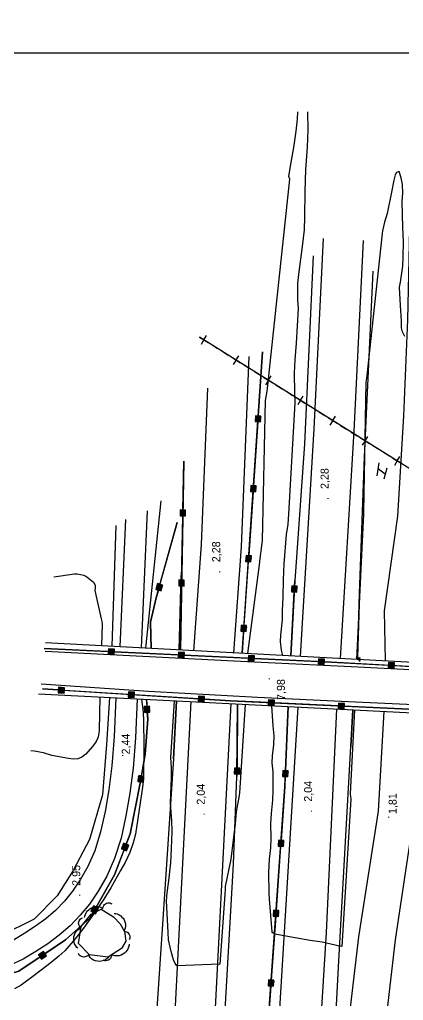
# Model space of a CAD drawing. Extents: x 731854 to 732444, y 4380981 to 4382008.
# Drawn here: x 732249.4 to 732321.2, y 4381633.5 to 4381817.3 of the extents above; entities that cross this region are included whole.
import ezdxf

# ---------------------------------------------------------------- set-up
doc = ezdxf.new("R2010")
doc.units = 0
doc.linetypes.add('DASHED', pattern=[0])
doc.linetypes.add('HIDDEN', pattern=[0])
doc.layers.get('0').update_dxf_attribs({"linetype": 'CONTINUOUS'})
for name, color, linetype in [('10', 7, 'CONTINUOUS'), ('11', 7, 'CONTINUOUS'), ('14', 7, 'CONTINUOUS'), ('2', 7, 'CONTINUOUS'), ('25', 7, 'CONTINUOUS'), ('44', 7, 'CONTINUOUS'), ('48', 7, 'CONTINUOUS'), ('53', 7, 'CONTINUOUS'), ('56', 7, 'CONTINUOUS'), ('8', 7, 'CONTINUOUS'), ('9', 7, 'CONTINUOUS'), ('PATTERN_CLASS', 7, 'CONTINUOUS')]:
    doc.layers.add(name, color=color, linetype=linetype)

msp = doc.modelspace()

# ---------------------------------------------------------------- linework, layer by layer
at = {"layer": '10', "color": 0, "linetype": 'CONTINUOUS'}
for p, q in [((732294.85, 4381754.99), (732294.03, 4381743.02)), ((732293.48, 4381742.15), (732293.68, 4381741.92)), ((732293.49, 4381742.29), (732293.82, 4381741.91)), ((732293.5, 4381742.43), (732293.96, 4381741.9)), ((732293.51, 4381742.58), (732294.1, 4381741.89)), ((732293.52, 4381742.72), (732294.25, 4381741.88)), ((732293.53, 4381742.86), (732294.39, 4381741.87)), ((732293.54, 4381743), (732294.47, 4381741.93)), ((732293.63, 4381743.05), (732294.48, 4381742.07)), ((732293.77, 4381743.04), (732294.49, 4381742.21)), ((732293.91, 4381743.03), (732294.5, 4381742.35)), ((732294.05, 4381743.02), (732294.51, 4381742.49)), ((732294.19, 4381743.01), (732294.52, 4381742.63)), ((732294.33, 4381743), (732294.53, 4381742.77)), ((732294.48, 4381742.99), (732294.54, 4381742.92)), ((732293.96, 4381741.9), (732293.14, 4381729.93)), ((732293.47, 4381742.01), (732293.54, 4381741.93)), ((732279.93, 4381725.38), (732280.09, 4381734.56)), ((732292.6, 4381729.21), (732292.93, 4381728.82)), ((732292.61, 4381729.35), (732293.07, 4381728.81)), ((732292.62, 4381729.63), (732293.35, 4381728.79)), ((732292.62, 4381729.49), (732293.21, 4381728.8)), ((732292.63, 4381729.77), (732293.49, 4381728.78)), ((732292.64, 4381729.91), (732293.58, 4381728.84)), ((732292.74, 4381729.96), (732293.59, 4381728.98)), ((732292.88, 4381729.95), (732293.6, 4381729.12)), ((732293.02, 4381729.94), (732293.61, 4381729.26)), ((732293.16, 4381729.93), (732293.62, 4381729.4)), ((732293.3, 4381729.92), (732293.63, 4381729.55)), ((732293.44, 4381729.91), (732293.64, 4381729.69)), ((732293.58, 4381729.9), (732293.65, 4381729.83)), ((732293.07, 4381728.81), (732292.25, 4381716.84)), ((732292.58, 4381728.92), (732292.65, 4381728.84)), ((732292.59, 4381729.06), (732292.79, 4381728.83)), ((732279.89, 4381724.27), (732279.4, 4381724.77)), ((732279.75, 4381724.27), (732279.4, 4381724.62)), ((732279.61, 4381724.27), (732279.4, 4381724.48)), ((732279.46, 4381724.27), (732279.4, 4381724.34)), ((732280.31, 4381724.26), (732279.41, 4381725.19)), ((732280.17, 4381724.26), (732279.41, 4381725.05)), ((732280.03, 4381724.26), (732279.41, 4381724.91)), ((732280.4, 4381724.31), (732279.42, 4381725.33)), ((732280.4, 4381724.45), (732279.5, 4381725.39)), ((732280.41, 4381724.59), (732279.64, 4381725.39)), ((732279.69, 4381712.27), (732279.91, 4381724.26)), ((732280.41, 4381724.73), (732279.78, 4381725.39)), ((732280.41, 4381724.87), (732279.92, 4381725.38)), ((732280.41, 4381725.02), (732280.06, 4381725.38)), ((732280.42, 4381725.16), (732280.2, 4381725.38)), ((732280.42, 4381725.3), (732280.34, 4381725.38)), ((732278.85, 4381723.02), (732275.64, 4381711.46)), ((732291.72, 4381716.4), (732292.32, 4381715.72)), ((732291.73, 4381716.54), (732292.46, 4381715.71)), ((732291.74, 4381716.68), (732292.6, 4381715.7)), ((732291.75, 4381716.82), (732292.69, 4381715.75)), ((732291.84, 4381716.87), (732292.7, 4381715.89)), ((732291.99, 4381716.86), (732292.71, 4381716.03)), ((732292.13, 4381716.85), (732292.72, 4381716.17)), ((732292.27, 4381716.84), (732292.72, 4381716.32)), ((732292.41, 4381716.83), (732292.73, 4381716.46)), ((732292.55, 4381716.82), (732292.74, 4381716.6)), ((732292.69, 4381716.81), (732292.75, 4381716.74)), ((732292.17, 4381715.73), (732291.36, 4381703.75)), ((732291.68, 4381715.84), (732291.76, 4381715.75)), ((732291.69, 4381715.98), (732291.9, 4381715.74)), ((732291.7, 4381716.12), (732292.04, 4381715.73)), ((732291.71, 4381716.26), (732292.18, 4381715.72)), ((732274.96, 4381710.86), (732275.21, 4381710.41)), ((732275, 4381710.99), (732275.35, 4381710.38)), ((732275.04, 4381711.13), (732275.49, 4381710.34)), ((732275.08, 4381711.27), (732275.62, 4381710.3)), ((732275.12, 4381711.4), (732275.76, 4381710.26)), ((732275.15, 4381711.54), (732275.85, 4381710.3)), ((732275.25, 4381711.56), (732275.89, 4381710.44)), ((732275.39, 4381711.53), (732275.93, 4381710.57)), ((732275.53, 4381711.49), (732275.97, 4381710.71)), ((732275.66, 4381711.45), (732276, 4381710.85)), ((732275.8, 4381711.41), (732276.04, 4381710.98)), ((732275.93, 4381711.38), (732276.08, 4381711.12)), ((732276.07, 4381711.34), (732276.12, 4381711.25)), ((732279.23, 4381711.16), (732279.16, 4381711.22)), ((732279.8, 4381711.15), (732279.17, 4381711.79)), ((732279.65, 4381711.15), (732279.17, 4381711.65)), ((732279.51, 4381711.15), (732279.17, 4381711.51)), ((732279.37, 4381711.15), (732279.17, 4381711.37)), ((732280.17, 4381711.19), (732279.18, 4381712.21)), ((732280.08, 4381711.14), (732279.18, 4381712.07)), ((732279.94, 4381711.14), (732279.18, 4381711.93)), ((732280.17, 4381711.33), (732279.26, 4381712.27)), ((732280.17, 4381711.47), (732279.4, 4381712.27)), ((732279.46, 4381699.15), (732279.67, 4381711.15)), ((732280.18, 4381711.62), (732279.55, 4381712.27)), ((732280.18, 4381711.76), (732279.69, 4381712.27)), ((732280.18, 4381711.9), (732279.83, 4381712.26)), ((732280.18, 4381712.04), (732279.97, 4381712.26)), ((732280.19, 4381712.18), (732280.11, 4381712.26)), ((732301.02, 4381710.01), (732300.28, 4381710.82)), ((732301.16, 4381710), (732300.29, 4381710.97)), ((732301.25, 4381710.05), (732300.3, 4381711.11)), ((732301.26, 4381710.19), (732300.38, 4381711.16)), ((732301.27, 4381710.33), (732300.52, 4381711.16)), ((732301.27, 4381710.48), (732300.66, 4381711.15)), ((732301.28, 4381710.62), (732300.8, 4381711.14)), ((732300.81, 4381711.14), (732300.86, 4381712.12)), ((732301.29, 4381710.76), (732300.95, 4381711.14)), ((732301.29, 4381710.9), (732301.09, 4381711.13)), ((732301.3, 4381711.04), (732301.23, 4381711.12)), ((732274.89, 4381710.58), (732274.94, 4381710.49)), ((732274.93, 4381710.72), (732275.08, 4381710.45)), ((732300.15, 4381698.04), (732300.75, 4381710.02)), ((732300.45, 4381710.04), (732300.25, 4381710.26)), ((732300.31, 4381710.05), (732300.25, 4381710.12)), ((732300.59, 4381710.03), (732300.26, 4381710.4)), ((732300.74, 4381710.03), (732300.27, 4381710.54)), ((732300.88, 4381710.02), (732300.28, 4381710.68)), ((732312.97, 4381709.76), (732312.61, 4381697.77)), ((732290.85, 4381703.59), (732291.71, 4381702.61)), ((732290.86, 4381703.73), (732291.79, 4381702.66)), ((732290.95, 4381703.78), (732291.8, 4381702.8)), ((732291.09, 4381703.77), (732291.81, 4381702.95)), ((732291.23, 4381703.76), (732291.82, 4381703.09)), ((732291.38, 4381703.75), (732291.83, 4381703.23)), ((732291.52, 4381703.74), (732291.84, 4381703.37)), ((732291.66, 4381703.73), (732291.85, 4381703.51)), ((732291.8, 4381703.72), (732291.86, 4381703.65)), ((732290.79, 4381702.75), (732290.86, 4381702.67)), ((732290.8, 4381702.89), (732291, 4381702.66)), ((732290.81, 4381703.03), (732291.15, 4381702.65)), ((732290.82, 4381703.17), (732291.29, 4381702.64)), ((732290.83, 4381703.31), (732291.43, 4381702.63)), ((732290.84, 4381703.45), (732291.57, 4381702.62)), ((732291.28, 4381702.64), (732291, 4381698.53)), ((732253.98, 4381699.42), (732265.97, 4381698.85)), ((732265.95, 4381698.59), (732266.76, 4381699.33)), ((732265.95, 4381698.45), (732266.91, 4381699.32)), ((732265.96, 4381698.73), (732266.62, 4381699.33)), ((732265.97, 4381699.01), (732266.34, 4381699.35)), ((732265.97, 4381698.87), (732266.48, 4381699.34)), ((732265.98, 4381699.15), (732266.2, 4381699.35)), ((732265.99, 4381699.3), (732266.06, 4381699.36)), ((732266, 4381698.36), (732267.05, 4381699.31)), ((732266.14, 4381698.35), (732267.1, 4381699.23)), ((732266.28, 4381698.34), (732267.1, 4381699.09)), ((732266.42, 4381698.34), (732267.09, 4381698.95)), ((732266.56, 4381698.33), (732267.08, 4381698.81)), ((732266.7, 4381698.32), (732267.08, 4381698.67)), ((732266.84, 4381698.32), (732267.07, 4381698.52)), ((732266.98, 4381698.31), (732267.06, 4381698.38)), ((732267.08, 4381698.8), (732279.07, 4381698.23)), ((732279.05, 4381697.83), (732280.01, 4381698.7)), ((732279.06, 4381697.97), (732279.87, 4381698.71)), ((732279.06, 4381698.11), (732279.73, 4381698.71)), ((732279.07, 4381698.25), (732279.59, 4381698.72)), ((732279.08, 4381698.39), (732279.44, 4381698.73)), ((732279.08, 4381698.54), (732279.3, 4381698.73)), ((732279.09, 4381698.68), (732279.16, 4381698.74)), ((732279.1, 4381697.74), (732280.15, 4381698.69)), ((732279.24, 4381697.73), (732280.21, 4381698.61)), ((732279.38, 4381697.72), (732280.2, 4381698.47)), ((732279.52, 4381697.72), (732280.2, 4381698.33)), ((732279.66, 4381697.71), (732280.19, 4381698.19)), ((732279.81, 4381697.7), (732280.18, 4381698.05)), ((732280.19, 4381698.18), (732292.17, 4381697.61)), ((732292.16, 4381697.35), (732292.97, 4381698.09)), ((732292.16, 4381697.21), (732293.11, 4381698.08)), ((732292.17, 4381697.49), (732292.83, 4381698.09)), ((732292.18, 4381697.77), (732292.55, 4381698.11)), ((732292.18, 4381697.63), (732292.69, 4381698.1)), ((732292.19, 4381697.92), (732292.41, 4381698.11)), ((732292.2, 4381698.06), (732292.27, 4381698.12)), ((732292.2, 4381697.12), (732293.26, 4381698.07)), ((732292.34, 4381697.11), (732293.31, 4381697.99)), ((732279.95, 4381697.7), (732280.18, 4381697.9)), ((732280.09, 4381697.69), (732280.17, 4381697.76)), ((732292.49, 4381697.1), (732293.31, 4381697.85)), ((732292.63, 4381697.1), (732293.3, 4381697.71)), ((732292.77, 4381697.09), (732293.29, 4381697.57)), ((732292.91, 4381697.08), (732293.29, 4381697.43)), ((732293.05, 4381697.08), (732293.28, 4381697.29)), ((732293.19, 4381697.07), (732293.27, 4381697.14)), ((732293.29, 4381697.56), (732305.28, 4381696.99)), ((732305.26, 4381696.59), (732306.22, 4381697.46)), ((732305.27, 4381696.87), (732305.94, 4381697.48)), ((732305.27, 4381696.73), (732306.08, 4381697.47)), ((732305.28, 4381697.01), (732305.79, 4381697.48)), ((732305.29, 4381697.3), (732305.51, 4381697.5)), ((732305.29, 4381697.16), (732305.65, 4381697.49)), ((732305.3, 4381697.44), (732305.37, 4381697.5)), ((732305.31, 4381696.5), (732306.36, 4381697.46)), ((732305.45, 4381696.49), (732306.42, 4381697.37)), ((732305.59, 4381696.49), (732306.41, 4381697.23)), ((732305.73, 4381696.48), (732306.4, 4381697.09)), ((732305.87, 4381696.47), (732306.4, 4381696.95)), ((732306.01, 4381696.47), (732306.39, 4381696.81)), ((732306.16, 4381696.46), (732306.38, 4381696.67)), ((732306.3, 4381696.45), (732306.38, 4381696.52)), ((732312.35, 4381697.77), (732313.1, 4381696.98)), ((732312.49, 4381697.77), (732313.1, 4381697.12)), ((732312.63, 4381697.76), (732313.11, 4381697.26)), ((732312.77, 4381697.76), (732313.11, 4381697.4)), ((732312.91, 4381697.76), (732313.12, 4381697.54)), ((732313.05, 4381697.75), (732313.12, 4381697.68)), ((732318.36, 4381696.02), (732319.18, 4381696.75)), ((732318.36, 4381695.88), (732319.32, 4381696.74)), ((732318.37, 4381696.16), (732319.04, 4381696.76)), ((732318.38, 4381696.3), (732318.9, 4381696.77)), ((732318.39, 4381696.59), (732318.62, 4381696.78)), ((732318.39, 4381696.44), (732318.76, 4381696.77)), ((732318.4, 4381696.73), (732318.47, 4381696.79)), ((732318.4, 4381695.79), (732319.46, 4381696.73)), ((732318.54, 4381695.78), (732319.52, 4381696.65)), ((732318.69, 4381695.77), (732319.51, 4381696.51)), ((732318.83, 4381695.76), (732319.5, 4381696.37)), ((732318.97, 4381695.76), (732319.5, 4381696.23)), ((732319.11, 4381695.75), (732319.49, 4381696.09)), ((732319.25, 4381695.74), (732319.48, 4381695.95)), ((732319.39, 4381695.73), (732319.47, 4381695.8)), ((732256.64, 4381691.66), (732253.66, 4381691.85)), ((732257.6, 4381692.1), (732256.62, 4381691.23)), ((732257.32, 4381692.12), (732256.63, 4381691.52)), ((732257.46, 4381692.11), (732256.63, 4381691.37)), ((732257.17, 4381692.12), (732256.64, 4381691.66)), ((732257.03, 4381692.13), (732256.65, 4381691.8)), ((732256.89, 4381692.14), (732256.66, 4381691.94)), ((732256.75, 4381692.15), (732256.67, 4381692.08)), ((732257.74, 4381692.09), (732256.67, 4381691.15)), ((732257.79, 4381692), (732256.81, 4381691.14)), ((732257.78, 4381691.86), (732256.95, 4381691.13)), ((732257.77, 4381691.71), (732257.1, 4381691.12)), ((732257.76, 4381691.57), (732257.24, 4381691.11)), ((732257.75, 4381691.43), (732257.38, 4381691.1)), ((732257.74, 4381691.29), (732257.52, 4381691.1)), ((732257.73, 4381691.15), (732257.66, 4381691.09)), ((732269.74, 4381690.84), (732257.76, 4381691.59)), ((732270.69, 4381691.28), (732269.71, 4381690.41)), ((732270.55, 4381691.28), (732269.72, 4381690.55)), ((732270.41, 4381691.29), (732269.73, 4381690.69)), ((732270.13, 4381691.31), (732269.74, 4381690.97)), ((732270.27, 4381691.3), (732269.74, 4381690.83)), ((732269.98, 4381691.32), (732269.75, 4381691.12)), ((732269.84, 4381691.33), (732269.76, 4381691.26)), ((732270.83, 4381691.27), (732269.77, 4381690.33)), ((732270.88, 4381691.17), (732269.91, 4381690.32)), ((732270.87, 4381691.03), (732270.05, 4381690.31)), ((732270.86, 4381690.89), (732270.19, 4381690.3)), ((732270.85, 4381690.75), (732270.33, 4381690.29)), ((732270.84, 4381690.61), (732270.47, 4381690.28)), ((732282.83, 4381690.02), (732270.85, 4381690.77)), ((732270.83, 4381690.47), (732270.61, 4381690.27)), ((732270.82, 4381690.33), (732270.75, 4381690.26)), ((732273.22, 4381688.58), (732273.15, 4381689.91)), ((732278.15, 4381678.73), (732278.75, 4381689.62)), ((732283.78, 4381690.45), (732282.8, 4381689.59)), ((732283.64, 4381690.46), (732282.81, 4381689.73)), ((732283.5, 4381690.47), (732282.82, 4381689.87)), ((732283.36, 4381690.48), (732282.83, 4381690.01)), ((732283.22, 4381690.49), (732282.84, 4381690.15)), ((732283.08, 4381690.5), (732282.85, 4381690.29)), ((732282.94, 4381690.51), (732282.86, 4381690.43)), ((732283.92, 4381690.44), (732282.86, 4381689.5)), ((732283.97, 4381690.35), (732283, 4381689.49)), ((732283.96, 4381690.21), (732283.14, 4381689.49)), ((732283.95, 4381690.07), (732283.28, 4381689.48)), ((732283.94, 4381689.93), (732283.42, 4381689.47)), ((732283.94, 4381689.79), (732283.56, 4381689.46)), ((732283.93, 4381689.65), (732283.71, 4381689.45)), ((732283.92, 4381689.5), (732283.85, 4381689.44)), ((732290.18, 4381689.03), (732290.07, 4381677.03)), ((732296.73, 4381689.76), (732295.91, 4381689.01)), ((732296.88, 4381689.75), (732295.91, 4381688.87)), ((732296.59, 4381689.77), (732295.92, 4381689.16)), ((732296.31, 4381689.78), (732295.93, 4381689.44)), ((732296.45, 4381689.77), (732295.93, 4381689.3)), ((732296.17, 4381689.79), (732295.94, 4381689.58)), ((732296.03, 4381689.79), (732295.95, 4381689.72)), ((732297.02, 4381689.75), (732295.96, 4381688.79)), ((732297.06, 4381689.66), (732296.11, 4381688.78)), ((732297.06, 4381689.51), (732296.25, 4381688.78)), ((732297.05, 4381689.37), (732296.39, 4381688.77)), ((732297.04, 4381689.23), (732296.53, 4381688.76)), ((732297.04, 4381689.09), (732296.67, 4381688.76)), ((732297.03, 4381688.95), (732296.81, 4381688.75)), ((732297.02, 4381688.81), (732296.95, 4381688.74)), ((732309.03, 4381688.68), (732297.05, 4381689.25)), ((732309.98, 4381689.13), (732309.01, 4381688.25)), ((732309.7, 4381689.15), (732309.02, 4381688.53)), ((732309.84, 4381689.14), (732309.02, 4381688.39)), ((732309.56, 4381689.15), (732309.03, 4381688.68)), ((732309.41, 4381689.16), (732309.04, 4381688.82)), ((732309.13, 4381689.17), (732309.05, 4381689.1)), ((732309.27, 4381689.17), (732309.05, 4381688.96)), ((732310.12, 4381689.13), (732309.07, 4381688.17)), ((732310.17, 4381689.03), (732309.21, 4381688.16)), ((732310.16, 4381688.89), (732309.35, 4381688.16)), ((732273.77, 4381687.54), (732272.71, 4381688.5)), ((732273.68, 4381687.49), (732272.72, 4381688.36)), ((732273.54, 4381687.48), (732272.72, 4381688.22)), ((732273.4, 4381687.47), (732272.73, 4381688.07)), ((732273.25, 4381687.47), (732272.74, 4381687.93)), ((732273.11, 4381687.46), (732272.75, 4381687.79)), ((732272.97, 4381687.45), (732272.75, 4381687.65)), ((732272.83, 4381687.44), (732272.76, 4381687.51)), ((732273.76, 4381687.69), (732272.79, 4381688.56)), ((732273.75, 4381687.83), (732272.93, 4381688.57)), ((732273.74, 4381687.97), (732273.07, 4381688.58)), ((732273.74, 4381688.11), (732273.21, 4381688.58)), ((732273.73, 4381688.25), (732273.35, 4381688.59)), ((732273.72, 4381688.39), (732273.49, 4381688.6)), ((732273.72, 4381688.53), (732273.63, 4381688.61)), ((732299.62, 4381688.55), (732299.14, 4381676.56)), ((732310.16, 4381688.75), (732309.49, 4381688.15)), ((732310.15, 4381688.61), (732309.63, 4381688.14)), ((732310.14, 4381688.47), (732309.78, 4381688.14)), ((732310.14, 4381688.33), (732309.92, 4381688.13)), ((732310.13, 4381688.19), (732310.06, 4381688.12)), ((732322.14, 4381688.06), (732310.15, 4381688.63)), ((732311.72, 4381687.93), (732311.4, 4381681.06)), ((732289.56, 4381676.42), (732290.06, 4381675.91)), ((732289.56, 4381676.28), (732289.92, 4381675.91)), ((732289.56, 4381676.13), (732289.78, 4381675.91)), ((732289.56, 4381675.99), (732289.64, 4381675.92)), ((732289.57, 4381676.98), (732290.57, 4381675.97)), ((732289.57, 4381676.84), (732290.48, 4381675.91)), ((732289.57, 4381676.7), (732290.34, 4381675.91)), ((732289.57, 4381676.56), (732290.2, 4381675.91)), ((732289.66, 4381677.03), (732290.57, 4381676.11)), ((732289.8, 4381677.03), (732290.57, 4381676.25)), ((732289.94, 4381677.03), (732290.57, 4381676.39)), ((732290.05, 4381675.91), (732290.05, 4381675.44)), ((732290.08, 4381677.03), (732290.57, 4381676.53)), ((732290.23, 4381677.03), (732290.57, 4381676.68)), ((732290.37, 4381677.03), (732290.57, 4381676.82)), ((732290.51, 4381677.03), (732290.58, 4381676.96)), ((732298.62, 4381675.96), (732299.1, 4381675.44)), ((732298.63, 4381676.24), (732299.38, 4381675.43)), ((732298.63, 4381676.1), (732299.24, 4381675.44)), ((732298.64, 4381676.53), (732299.61, 4381675.48)), ((732298.64, 4381676.39), (732299.52, 4381675.42)), ((732298.73, 4381676.58), (732299.61, 4381675.62)), ((732298.88, 4381676.57), (732299.62, 4381675.77)), ((732299.02, 4381676.56), (732299.62, 4381675.91)), ((732299.16, 4381676.56), (732299.63, 4381676.05)), ((732299.3, 4381676.55), (732299.64, 4381676.19)), ((732299.44, 4381676.55), (732299.64, 4381676.33)), ((732299.58, 4381676.54), (732299.65, 4381676.47)), ((732271.53, 4381674.52), (732271.48, 4381674.6)), ((732271.67, 4381674.5), (732271.5, 4381674.74)), ((732271.81, 4381674.47), (732271.53, 4381674.88)), ((732271.95, 4381674.45), (732271.55, 4381675.02)), ((732272.09, 4381674.42), (732271.58, 4381675.16)), ((732272.23, 4381674.4), (732271.6, 4381675.3)), ((732272.37, 4381674.38), (732271.62, 4381675.44)), ((732272.46, 4381674.41), (732271.65, 4381675.58)), ((732272.49, 4381674.55), (732271.74, 4381675.62)), ((732272.51, 4381674.69), (732271.88, 4381675.6)), ((732272.54, 4381674.83), (732272.02, 4381675.57)), ((732272.56, 4381674.97), (732272.16, 4381675.55)), ((732272.59, 4381675.11), (732272.3, 4381675.52)), ((732272.61, 4381675.25), (732272.44, 4381675.5)), ((732272.64, 4381675.39), (732272.57, 4381675.48)), ((732298.6, 4381675.54), (732298.68, 4381675.46)), ((732298.61, 4381675.82), (732298.96, 4381675.45)), ((732298.61, 4381675.68), (732298.82, 4381675.45)), ((732297.79, 4381663.17), (732298.52, 4381662.33)), ((732297.8, 4381663.31), (732298.66, 4381662.32)), ((732297.81, 4381663.45), (732298.74, 4381662.38)), ((732297.9, 4381663.5), (732298.75, 4381662.52)), ((732298.05, 4381663.49), (732298.76, 4381662.66)), ((732298.19, 4381663.48), (732298.77, 4381662.8)), ((732298.33, 4381663.47), (732298.78, 4381662.94)), ((732298.47, 4381663.46), (732298.79, 4381663.08)), ((732298.61, 4381663.45), (732298.8, 4381663.22)), ((732298.75, 4381663.44), (732298.81, 4381663.37)), ((732268.52, 4381661.88), (732268.48, 4381661.97)), ((732268.65, 4381661.83), (732268.53, 4381662.1)), ((732268.78, 4381661.78), (732268.58, 4381662.23)), ((732268.91, 4381661.73), (732268.63, 4381662.37)), ((732269.04, 4381661.68), (732268.68, 4381662.5)), ((732269.18, 4381661.63), (732268.73, 4381662.63)), ((732269.31, 4381661.58), (732268.78, 4381662.76)), ((732269.41, 4381661.59), (732268.83, 4381662.89)), ((732269.46, 4381661.73), (732268.93, 4381662.92)), ((732269.51, 4381661.86), (732269.06, 4381662.87)), ((732269.56, 4381661.99), (732269.19, 4381662.82)), ((732269.61, 4381662.12), (732269.33, 4381662.77)), ((732269.66, 4381662.25), (732269.46, 4381662.72)), ((732269.71, 4381662.39), (732269.59, 4381662.67)), ((732269.77, 4381662.52), (732269.72, 4381662.62)), ((732298.23, 4381662.35), (732297.39, 4381650.38)), ((732297.74, 4381662.46), (732297.81, 4381662.38)), ((732297.75, 4381662.6), (732297.95, 4381662.37)), ((732297.76, 4381662.75), (732298.1, 4381662.36)), ((732297.77, 4381662.89), (732298.24, 4381662.35)), ((732297.78, 4381663.03), (732298.38, 4381662.34)), ((732262.76, 4381650.21), (732262.73, 4381650.3)), ((732262.88, 4381650.14), (732262.8, 4381650.42)), ((732263, 4381650.07), (732262.87, 4381650.54)), ((732263.13, 4381650), (732262.94, 4381650.67)), ((732263.25, 4381649.93), (732263.01, 4381650.79)), ((732263.37, 4381649.86), (732263.08, 4381650.91)), ((732263.5, 4381649.79), (732263.15, 4381651.04)), ((732263.6, 4381649.79), (732263.22, 4381651.16)), ((732263.67, 4381649.91), (732263.32, 4381651.17)), ((732263.74, 4381650.04), (732263.44, 4381651.1)), ((732263.81, 4381650.16), (732263.56, 4381651.03)), ((732263.88, 4381650.28), (732263.69, 4381650.96)), ((732263.95, 4381650.4), (732263.81, 4381650.89)), ((732264.02, 4381650.53), (732263.93, 4381650.82)), ((732264.09, 4381650.65), (732264.06, 4381650.75)), ((732296.88, 4381650.22), (732297.74, 4381649.24)), ((732296.89, 4381650.36), (732297.82, 4381649.29)), ((732296.98, 4381650.41), (732297.83, 4381649.43)), ((732297.13, 4381650.4), (732297.84, 4381649.57)), ((732297.27, 4381650.39), (732297.85, 4381649.71)), ((732297.41, 4381650.38), (732297.86, 4381649.86)), ((732297.55, 4381650.37), (732297.87, 4381650)), ((732297.69, 4381650.36), (732297.88, 4381650.14)), ((732297.83, 4381650.35), (732297.89, 4381650.28)), ((732297.31, 4381649.27), (732296.47, 4381637.3)), ((732296.82, 4381649.38), (732296.89, 4381649.3)), ((732296.83, 4381649.52), (732297.03, 4381649.29)), ((732296.84, 4381649.66), (732297.18, 4381649.28)), ((732296.85, 4381649.8), (732297.32, 4381649.27)), ((732296.86, 4381649.94), (732297.46, 4381649.26)), ((732296.87, 4381650.08), (732297.6, 4381649.25)), ((732252.93, 4381642), (732252.95, 4381642.09)), ((732253.01, 4381641.88), (732253.06, 4381642.17)), ((732253.09, 4381641.76), (732253.18, 4381642.25)), ((732253.16, 4381641.64), (732253.3, 4381642.33)), ((732253.24, 4381641.53), (732253.41, 4381642.41)), ((732253.32, 4381641.41), (732253.53, 4381642.49)), ((732253.4, 4381641.29), (732253.65, 4381642.56)), ((732253.5, 4381641.25), (732253.77, 4381642.64)), ((732253.61, 4381641.33), (732253.86, 4381642.61)), ((732253.73, 4381641.41), (732253.94, 4381642.49)), ((732253.85, 4381641.48), (732254.02, 4381642.38)), ((732253.96, 4381641.56), (732254.1, 4381642.26)), ((732254.08, 4381641.64), (732254.18, 4381642.14)), ((732254.2, 4381641.72), (732254.26, 4381642.02)), ((732254.32, 4381641.8), (732254.34, 4381641.91)), ((732296.06, 4381637.32), (732296.91, 4381636.35)), ((732296.21, 4381637.31), (732296.92, 4381636.49)), ((732295.9, 4381636.29), (732295.97, 4381636.21)), ((732295.91, 4381636.43), (732296.11, 4381636.2)), ((732295.92, 4381636.57), (732296.26, 4381636.19)), ((732295.93, 4381636.71), (732296.4, 4381636.18)), ((732295.94, 4381636.85), (732296.54, 4381636.17)), ((732295.95, 4381637), (732296.68, 4381636.16)), ((732295.96, 4381637.14), (732296.82, 4381636.15)), ((732295.97, 4381637.28), (732296.9, 4381636.2)), ((732296.35, 4381637.3), (732296.93, 4381636.63)), ((732296.49, 4381637.29), (732296.94, 4381636.77)), ((732296.63, 4381637.28), (732296.95, 4381636.91)), ((732296.77, 4381637.27), (732296.96, 4381637.05)), ((732296.91, 4381637.26), (732296.97, 4381637.19))]:
    msp.add_line(p, q, dxfattribs=at)
for points in [[(732293.54, 4381743.05), (732293.46, 4381741.94), (732294.47, 4381741.87), (732294.54, 4381742.98)], [(732292.65, 4381729.96), (732292.57, 4381728.85), (732293.57, 4381728.78), (732293.65, 4381729.89)], [(732280.4, 4381724.26), (732280.42, 4381725.37), (732279.42, 4381725.39), (732279.4, 4381724.27)], [(732291.76, 4381716.87), (732291.68, 4381715.76), (732292.68, 4381715.69), (732292.76, 4381716.81)], [(732275.17, 4381711.59), (732274.87, 4381710.51), (732275.84, 4381710.24), (732276.14, 4381711.32)], [(732280.17, 4381711.14), (732280.19, 4381712.26), (732279.18, 4381712.28), (732279.16, 4381711.16)], [(732301.25, 4381710), (732301.3, 4381711.12), (732300.3, 4381711.17), (732300.24, 4381710.05)], [(732290.86, 4381703.79), (732290.79, 4381702.67), (732291.79, 4381702.6), (732291.87, 4381703.72)], [(732265.94, 4381698.36), (732267.06, 4381698.31), (732267.11, 4381699.31), (732265.99, 4381699.36)], [(732279.05, 4381697.74), (732280.16, 4381697.69), (732280.21, 4381698.69), (732279.09, 4381698.74)], [(732292.15, 4381697.12), (732293.27, 4381697.07), (732293.32, 4381698.07), (732292.2, 4381698.12)], [(732305.26, 4381696.5), (732306.37, 4381696.45), (732306.42, 4381697.45), (732305.3, 4381697.51)], [(732318.35, 4381695.79), (732319.47, 4381695.73), (732319.52, 4381696.73), (732318.41, 4381696.79)], [(732257.79, 4381692.09), (732256.67, 4381692.16), (732256.61, 4381691.15), (732257.73, 4381691.08)], [(732270.88, 4381691.26), (732269.77, 4381691.33), (732269.7, 4381690.33), (732270.82, 4381690.26)], [(732283.98, 4381690.44), (732282.86, 4381690.51), (732282.8, 4381689.51), (732283.91, 4381689.44)], [(732297.07, 4381689.74), (732295.95, 4381689.8), (732295.9, 4381688.79), (732297.02, 4381688.74)], [(732310.17, 4381689.12), (732309.06, 4381689.18), (732309.01, 4381688.17), (732310.13, 4381688.12)], [(732273.77, 4381687.49), (732273.71, 4381688.61), (732272.71, 4381688.56), (732272.76, 4381687.44)], [(732289.57, 4381677.04), (732289.56, 4381675.92), (732290.57, 4381675.91), (732290.58, 4381677.03)], [(732298.64, 4381676.58), (732298.6, 4381675.46), (732299.6, 4381675.42), (732299.65, 4381676.54)], [(732272.46, 4381674.36), (732272.65, 4381675.46), (732271.66, 4381675.64), (732271.47, 4381674.53)], [(732297.82, 4381663.5), (732297.74, 4381662.39), (732298.74, 4381662.32), (732298.82, 4381663.43)], [(732269.39, 4381661.55), (732269.79, 4381662.59), (732268.85, 4381662.95), (732268.45, 4381661.91)], [(732263.57, 4381649.74), (732264.12, 4381650.72), (732263.25, 4381651.21), (732262.7, 4381650.24)], [(732296.9, 4381650.42), (732296.82, 4381649.3), (732297.82, 4381649.23), (732297.9, 4381650.35)], [(732253.45, 4381641.22), (732254.38, 4381641.84), (732253.82, 4381642.68), (732252.89, 4381642.05)], [(732295.98, 4381637.33), (732295.9, 4381636.21), (732296.9, 4381636.14), (732296.98, 4381637.26)]]:
    msp.add_lwpolyline(points, close=True, dxfattribs=at)
for points in [[(732275.34, 4381710.38), (732274.94, 4381708.92), (732273.86, 4381704.36), (732273.99, 4381699.44)], [(732306.4, 4381696.94), (732307.71, 4381696.88), (732318.38, 4381696.28)], [(732319.5, 4381696.22), (732327.75, 4381695.76), (732331.48, 4381695.69)], [(732295.93, 4381689.3), (732288.83, 4381689.64), (732283.95, 4381689.95)], [(732272.16, 4381675.55), (732272.88, 4381679.61), (732273.34, 4381686.16), (732273.27, 4381687.47)], [(732269.33, 4381662.77), (732270.08, 4381664.71), (732271.93, 4381674.23), (732271.97, 4381674.45)], [(732299.09, 4381675.44), (732299.02, 4381673.59), (732298.31, 4381663.47)], [(732263.69, 4381650.96), (732267.11, 4381657), (732268.93, 4381661.72)], [(732254.1, 4381642.25), (732257.98, 4381644.87), (732262.55, 4381648.94), (732263.14, 4381649.99)], [(732242.26, 4381637.02), (732242.54, 4381637.04), (732249.22, 4381638.96), (732253.18, 4381641.63)], [(732296.39, 4381636.18), (732295.91, 4381629.35), (732295.63, 4381624.2)]]:
    msp.add_lwpolyline(points, dxfattribs=at)
at = {"layer": '11', "color": 0, "linetype": 'CONTINUOUS'}
for p, q in [((732273.25, 4381725.24), (732272.11, 4381699.54)), ((732269.17, 4381723.62), (732268.11, 4381699.76))]:
    msp.add_line(p, q, dxfattribs=at)
for points in [[(732400, 4381694.53), (732399.21, 4381694.3), (732393.28, 4381693.35), (732386.17, 4381692.96), (732377.24, 4381693), (732366.51, 4381693.32), (732354.29, 4381693.82), (732341.26, 4381694.44), (732327.49, 4381695.17), (732311.43, 4381695.98), (732290.7, 4381697), (732254.13, 4381698.85)], [(732400, 4381679.89), (732397.6, 4381680.8), (732392.87, 4381682.23), (732386.98, 4381683.65), (732380.23, 4381684.83), (732372.99, 4381685.57), (732365.07, 4381686.12), (732356.22, 4381686.76), (732346.57, 4381687.46), (732336.21, 4381688.15), (732324.59, 4381688.8), (732310.88, 4381689.42), (732293.92, 4381690.23), (732273.47, 4381691.39), (732253.4, 4381692.75)], [(732271.35, 4381690), (732271.08, 4381682.71), (732270.6, 4381677.03), (732270.01, 4381672.32), (732269.28, 4381668.08), (732268.35, 4381663.92), (732267.16, 4381660.07), (732265.69, 4381656.75), (732264.07, 4381653.94), (732262.45, 4381651.56), (732260.73, 4381649.44), (732258.83, 4381647.48), (732256.79, 4381645.69), (732254.67, 4381644.12), (732252.43, 4381642.66), (732250.02, 4381641.23), (732247.33, 4381639.98), (732244.26, 4381639), (732240.77, 4381638.29), (732236.8, 4381637.85), (732232.34, 4381637.82), (732226.87, 4381638.61), (732217.85, 4381641.39)], [(732267.35, 4381690.2), (732267.09, 4381682.94), (732266.62, 4381677.46), (732266.05, 4381672.92), (732265.37, 4381668.92), (732264.51, 4381665.06), (732263.43, 4381661.54), (732262.13, 4381658.56), (732260.7, 4381656.08), (732259.26, 4381653.96), (732257.74, 4381652.1), (732256.07, 4381650.37), (732254.27, 4381648.8), (732252.35, 4381647.39), (732250.34, 4381646.07), (732248.2, 4381644.81), (732245.85, 4381643.69), (732243.18, 4381642.84), (732240.1, 4381642.23), (732236.56, 4381641.83), (732232.58, 4381641.81), (732227.67, 4381642.52), (732219.38, 4381645.11)]]:
    msp.add_lwpolyline(points, dxfattribs=at)
at = {"layer": '14', "color": 0, "linetype": 'CONTINUOUS'}
for points in [[(732306.18, 4381776.23), (732304.42, 4381740.58), (732301.88, 4381697.94)], [(732313.67, 4381775.86), (732311.91, 4381740.17), (732309.37, 4381697.54)], [(732292.26, 4381754.17), (732290.83, 4381718.51), (732289.43, 4381698.61)], [(732284.52, 4381748.21), (732283.34, 4381718.92), (732281.94, 4381699.01)], [(732281.42, 4381689.48), (732276.78, 4381599.71), (732271.37, 4381509.53), (732271.38, 4381507.8), (732270.98, 4381507.84)], [(732288.91, 4381689.1), (732284.27, 4381599.29), (732278.86, 4381509.08), (732278.02, 4381502.31)], [(732289.14, 4381481.32), (732291.35, 4381513.12), (732294.12, 4381563.46), (732297.26, 4381618.55), (732301.54, 4381688.45)], [(732308.69, 4381688.08), (732306.74, 4381646.21), (732303.92, 4381600.96), (732301.22, 4381554.92), (732298.56, 4381510.96), (732297.82, 4381491.91), (732298.13, 4381491.96), (732298.11, 4381492.59)]]:
    msp.add_lwpolyline(points, dxfattribs=at)
at = {"layer": '2', "color": 0, "linetype": 'CONTINUOUS'}
for p, q in [((732316.33, 4381731.79), (732316.7, 4381734.19)), ((732318.11, 4381733.21), (732317.53, 4381731.13)), ((732332.74, 4381696.29), (732254.19, 4381700.5)), ((732252.88, 4381690.95), (732332.71, 4381686.85))]:
    msp.add_line(p, q, dxfattribs=at)
at = {"layer": '25', "color": 0, "linetype": 'HIDDEN'}
msp.add_line((732316.54, 4381733.12), (732317.81, 4381732.13), dxfattribs=at)
at = {"layer": '44', "color": 0, "linetype": 'CONTINUOUS'}
msp.add_line((732275.81, 4381727.11), (732272.91, 4381699.5), dxfattribs=at)
for points in [[(732301.36, 4381800), (732301.3, 4381798.63), (732301.06, 4381796.33), (732300.64, 4381793.27), (732300.17, 4381790.84), (732299.71, 4381787.9), (732299.87, 4381787.4), (732299.89, 4381787.36), (732295.72, 4381748.14), (732295.64, 4381747.64), (732295.34, 4381745.92), (732294.8, 4381719.67), (732294.72, 4381719.17), (732294.27, 4381715.82), (732294.26, 4381715.63), (732292.03, 4381698.47)], [(732298.62, 4381698.12), (732298.39, 4381699.15), (732298.22, 4381700.73), (732298.29, 4381701.94), (732298.57, 4381704.8), (732298.56, 4381706.48), (732298.68, 4381709.03), (732298.74, 4381712.28), (732298.91, 4381715.28), (732299.32, 4381720.78), (732299.63, 4381722.71), (732299.77, 4381724.62), (732300.93, 4381745.46), (732300.87, 4381747.41), (732300.84, 4381751.01), (732300.95, 4381753.51), (732301.19, 4381756.67), (732301.56, 4381763.11), (732301.48, 4381764.78), (732301.44, 4381767.81), (732301.64, 4381769.53), (732302.35, 4381774.73), (732302.68, 4381777.89), (732302.77, 4381780.29), (732302.81, 4381785.04), (732302.95, 4381789.16), (732303.24, 4381793.34), (732303.36, 4381796.61), (732303.32, 4381800)], [(732321.48, 4381757.87), (732321.02, 4381758.76), (732320.88, 4381759.52), (732320.84, 4381760.81), (732320.64, 4381763.71), (732320.49, 4381767.13), (732320.67, 4381768.09), (732321.12, 4381771.07), (732321.19, 4381772.73), (732321.21, 4381775.71), (732321.09, 4381778.31), (732320.95, 4381783.21), (732321.09, 4381784.73), (732321.05, 4381786.36), (732320.81, 4381787.64), (732320.39, 4381788.8), (732319.91, 4381788.63), (732319.69, 4381788.17), (732319.43, 4381787.17), (732319, 4381784.92), (732318.17, 4381780.96)], [(732318.17, 4381780.96), (732317.65, 4381779.33), (732317.3, 4381777.66), (732317.24, 4381777.21), (732314.37, 4381750.58), (732314.33, 4381750.08), (732314.17, 4381749.35), (732313.73, 4381724.98), (732313.72, 4381724.48), (732313.68, 4381723.4), (732312.45, 4381697.38)], [(732255.76, 4381712.89), (732259.63, 4381713.44), (732260.13, 4381713.42), (732261.36, 4381713.17), (732261.92, 4381712.83), (732263.17, 4381711.83), (732263.48, 4381711.29), (732263.54, 4381710.73), (732263.45, 4381710.3), (732264.65, 4381705.01), (732264.76, 4381704.52), (732264.81, 4381703.96), (732264.7, 4381699.94)], [(732279.25, 4381699.16), (732279.63, 4381713.1), (732279.67, 4381713.17)], [(732272.16, 4381689.96), (732272.5, 4381687.48), (732272.55, 4381685.8), (732272.6, 4381681.23), (732272.55, 4381675.03), (732272.35, 4381673.48), (732271.05, 4381664.63), (732270.62, 4381663.01), (732269.97, 4381661.21), (732269.12, 4381659.34), (732268.24, 4381657.82), (732266.46, 4381654.6), (732265.13, 4381652.46), (732263.5, 4381650.08), (732261.33, 4381647.02), (732259.76, 4381645.03), (732257.86, 4381642.8), (732256.73, 4381641.76), (732255.25, 4381640.63), (732252.12, 4381638.15), (732249.67, 4381636.34), (732248.43, 4381635.66)], [(732264.39, 4381690.36), (732264.27, 4381684.05), (732264.05, 4381682.82), (732263.68, 4381682.03), (732263.01, 4381681.07), (732261.79, 4381679.62), (732261.04, 4381679.06), (732260.26, 4381678.76), (732259.47, 4381678.69), (732258.52, 4381678.84), (732255.41, 4381679.4), (732253.82, 4381679.87), (732252.07, 4381680.19), (732251.46, 4381680.25)], [(732291.56, 4381688.96), (732290.54, 4381672.38), (732290.44, 4381671.89), (732289.92, 4381668.84), (732289.69, 4381666.6), (732289.2, 4381662.54), (732288.9, 4381659.98), (732287.87, 4381654.83), (732287.85, 4381654.33), (732287.76, 4381653.37), (732286.87, 4381640.28), (732286.85, 4381640.26), (732278.79, 4381640), (732278.46, 4381640.39), (732278.18, 4381641.07), (732277.73, 4381642.63), (732277.24, 4381644.87), (732277.15, 4381646.19), (732276.86, 4381652.13), (732276.97, 4381653.67), (732277.28, 4381655.9), (732277.66, 4381659.26), (732277.83, 4381661.89), (732277.94, 4381665.12), (732277.85, 4381667.17), (732277.61, 4381670.44), (732277.65, 4381672.21), (732277.83, 4381675.17), (732277.78, 4381677.06), (732277.67, 4381679.01), (732278.38, 4381689.64)], [(732312.05, 4381687.91), (732311.25, 4381672.19), (732311.31, 4381671.69), (732311.35, 4381671.19), (732309.71, 4381643.58), (732309.22, 4381643.69), (732306.01, 4381644.39), (732303.77, 4381644.71), (732300.95, 4381645.25), (732297.12, 4381645.9), (732296.67, 4381646.21), (732296.65, 4381646.33), (732296.12, 4381652.46), (732296.09, 4381653.55), (732296.05, 4381657.53), (732296.16, 4381659.98), (732296.41, 4381662.1), (732296.44, 4381663.84), (732296.37, 4381666.64), (732296.49, 4381668.52), (732296.78, 4381671.01), (732296.83, 4381672.87), (732296.84, 4381676.31), (732296.67, 4381677.98), (732296.73, 4381679.31), (732296.98, 4381681.36), (732297, 4381683.04), (732296.86, 4381684.92), (732296.56, 4381688.7)]]:
    msp.add_lwpolyline(points, dxfattribs=at)
at = {"layer": '53', "color": 0, "linetype": 'CONTINUOUS'}
for points in [[(732261.54, 4381649.04), (732261.55, 4381649.28), (732261.68, 4381649.62), (732261.86, 4381650), (732262.06, 4381650.25), (732262.3, 4381650.47), (732262.54, 4381650.68), (732262.85, 4381650.85), (732263.2, 4381650.98), (732263.58, 4381651.07), (732263.96, 4381651.07), (732264.39, 4381651), (732264.74, 4381650.87), (732264.95, 4381650.74), (732265.02, 4381651.01), (732265.13, 4381651.27), (732265.27, 4381651.44), (732265.42, 4381651.58), (732265.66, 4381651.7), (732265.87, 4381651.76), (732266.12, 4381651.79), (732266.34, 4381651.78), (732266.51, 4381651.68), (732266.65, 4381651.6)], [(732260.24, 4381643.29), (732260.06, 4381643.44), (732259.86, 4381643.75), (732259.65, 4381644.11), (732259.57, 4381644.42), (732259.52, 4381644.74), (732259.49, 4381645.06), (732259.53, 4381645.41), (732259.62, 4381645.77), (732259.77, 4381646.13), (732259.99, 4381646.45), (732260.3, 4381646.76), (732260.61, 4381646.96), (732260.83, 4381647.06), (732260.65, 4381647.27), (732260.5, 4381647.51), (732260.45, 4381647.72), (732260.42, 4381647.93), (732260.46, 4381648.19), (732260.54, 4381648.4), (732260.65, 4381648.62), (732260.79, 4381648.79), (732260.98, 4381648.88), (732261.12, 4381648.95)], [(732267.06, 4381649.81), (732267.3, 4381649.8), (732267.65, 4381649.69), (732268.03, 4381649.53), (732268.29, 4381649.34), (732268.52, 4381649.11), (732268.74, 4381648.88), (732268.93, 4381648.58), (732269.07, 4381648.24), (732269.18, 4381647.87), (732269.2, 4381647.48), (732269.15, 4381647.04), (732269.03, 4381646.69), (732268.91, 4381646.48), (732269.18, 4381646.42), (732269.46, 4381646.32), (732269.62, 4381646.19), (732269.77, 4381646.04), (732269.9, 4381645.82), (732269.97, 4381645.61), (732270.02, 4381645.36), (732270.02, 4381645.14), (732269.92, 4381644.96), (732269.85, 4381644.82)], [(732269.85, 4381644.06), (732269.85, 4381643.83), (732269.75, 4381643.48), (732269.61, 4381643.08), (732269.43, 4381642.82), (732269.22, 4381642.58), (732268.99, 4381642.35), (732268.71, 4381642.14), (732268.37, 4381641.98), (732268, 4381641.86), (732267.61, 4381641.82), (732267.18, 4381641.86), (732266.82, 4381641.95), (732266.6, 4381642.06), (732266.56, 4381641.79), (732266.47, 4381641.51), (732266.35, 4381641.34), (732266.21, 4381641.18), (732265.99, 4381641.05), (732265.78, 4381640.96), (732265.53, 4381640.91), (732265.31, 4381640.9), (732265.13, 4381640.99), (732264.99, 4381641.05)], [(732266.04, 4381641.62), (732265.9, 4381641.43), (732265.6, 4381641.22), (732265.24, 4381641), (732264.94, 4381640.9), (732264.62, 4381640.85), (732264.3, 4381640.8), (732263.95, 4381640.82), (732263.59, 4381640.9), (732263.22, 4381641.04), (732262.9, 4381641.25), (732262.58, 4381641.54), (732262.36, 4381641.84), (732262.26, 4381642.06), (732262.05, 4381641.88), (732261.81, 4381641.71), (732261.6, 4381641.66), (732261.4, 4381641.62), (732261.14, 4381641.65), (732260.93, 4381641.71), (732260.7, 4381641.82), (732260.52, 4381641.95), (732260.43, 4381642.13), (732260.36, 4381642.27)]]:
    msp.add_lwpolyline(points, dxfattribs=at)
at = {"layer": '56', "color": 0, "linetype": 'CONTINUOUS'}
for p, q in [((732283.04, 4381757.79), (732284.69, 4381756.75)), ((732283.87, 4381757.27), (732283.33, 4381756.42)), ((732283.87, 4381757.27), (732284.37, 4381758.07)), ((732285.33, 4381756.36), (732286.44, 4381755.66)), ((732287.3, 4381755.12), (732288.42, 4381754.42)), ((732289.07, 4381754.01), (732290.72, 4381752.97)), ((732289.9, 4381753.49), (732289.36, 4381752.64)), ((732289.9, 4381753.49), (732290.4, 4381754.29)), ((732291.36, 4381752.57), (732292.48, 4381751.87)), ((732293.33, 4381751.34), (732294.45, 4381750.64)), ((732295.1, 4381750.23), (732296.76, 4381749.19)), ((732295.93, 4381749.71), (732295.4, 4381748.86)), ((732295.93, 4381749.71), (732296.43, 4381750.51)), ((732297.39, 4381748.79), (732298.51, 4381748.09)), ((732299.36, 4381747.56), (732300.48, 4381746.86)), ((732301.14, 4381746.45), (732302.79, 4381745.41)), ((732301.96, 4381745.93), (732301.43, 4381745.08)), ((732301.96, 4381745.93), (732302.46, 4381746.73)), ((732303.42, 4381745.01), (732304.54, 4381744.31)), ((732305.4, 4381743.78), (732306.51, 4381743.08)), ((732307.17, 4381742.66), (732308.82, 4381741.63)), ((732308, 4381742.15), (732307.46, 4381741.29)), ((732308, 4381742.15), (732308.5, 4381742.95)), ((732309.46, 4381741.23), (732310.57, 4381740.53)), ((732311.43, 4381739.99), (732312.54, 4381739.29)), ((732313.2, 4381738.88), (732314.85, 4381737.85)), ((732314.03, 4381738.37), (732314.53, 4381739.17)), ((732314.03, 4381738.37), (732313.49, 4381737.51)), ((732315.49, 4381737.45), (732316.61, 4381736.75)), ((732317.46, 4381736.21), (732318.58, 4381735.51)), ((732319.23, 4381735.1), (732320.89, 4381734.07)), ((732320.06, 4381734.58), (732320.56, 4381735.38)), ((732320.06, 4381734.58), (732319.53, 4381733.73))]:
    msp.add_line(p, q, dxfattribs=at)
at = {"layer": '8', "color": 0, "linetype": 'DASHED'}
for points in [[(732317.88, 4381697.09), (732317.65, 4381706.51), (732320.18, 4381724.21), (732321.31, 4381743.02), (732322.06, 4381761.01), (732322.46, 4381780.92)], [(732306.9, 4381594.17), (732309.53, 4381617.25), (732312.85, 4381645.42), (732316.58, 4381668.98), (732317.64, 4381687.62)]]:
    msp.add_lwpolyline(points, dxfattribs=at)
at = {"layer": '8', "color": 0, "linetype": 'CONTINUOUS'}
msp.add_lwpolyline([(732400, 4381663.28), (732398.18, 4381663.81), (732387.32, 4381664.6), (732372.81, 4381664.1), (732349.34, 4381663.62), (732337.13, 4381663.92), (732322.71, 4381665.28), (732319.68, 4381644.82), (732316.26, 4381615.17), (732312.66, 4381586.37), (732310.29, 4381573.17)], dxfattribs=at)
at = {"layer": '9', "color": 0, "linetype": 'HIDDEN'}
msp.add_line((732267.39, 4381722.48), (732266.63, 4381699.84), dxfattribs=at)
for points in [[(732304.33, 4381772.98), (732302.72, 4381737.77), (732300.86, 4381712.12)], [(732312.97, 4381709.76), (732313.9, 4381735.35), (732315.58, 4381770.12)], [(732266.22, 4381690.26), (732265.62, 4381681.44), (732264.87, 4381672), (732262.42, 4381663.64), (732259.38, 4381657.84), (732256.41, 4381653.1), (732252.06, 4381648.73), (732245.76, 4381645.62), (732236.82, 4381643.73), (732228.73, 4381644.11)], [(732400, 4381652.73), (732385.89, 4381645.57), (732370.91, 4381638.31), (732356.87, 4381629.96), (732350.63, 4381624.96), (732343.45, 4381619.25), (732337.27, 4381612.83), (732330.88, 4381605.19), (732322.85, 4381594.44), (732317.19, 4381585.1), (732313.72, 4381578.94), (732310.94, 4381574.04), (732309.47, 4381571.29), (732307.92, 4381568.52), (732306.64, 4381567.12), (732305.66, 4381567.21), (732304.96, 4381571.52), (732307.04, 4381601.6), (732309.1, 4381640.9), (732311.4, 4381681.06)], [(732278.15, 4381678.73), (732276.24, 4381649.65), (732273.45, 4381607.77), (732271.96, 4381573.84), (732271.82, 4381570.16), (732270.95, 4381569.23), (732270.28, 4381569.56), (732264.28, 4381581.3), (732251.21, 4381602.06), (732235.76, 4381617.05), (732219.06, 4381629.37), (732212.08, 4381634.09)], [(732281.28, 4381513.36), (732282.45, 4381539.06), (732284.84, 4381574.19), (732287.03, 4381617.52), (732289.41, 4381659.05), (732290.05, 4381675.44)]]:
    msp.add_lwpolyline(points, dxfattribs=at)
at = {"layer": 'PATTERN_CLASS', "color": 0, "linetype": 'CONTINUOUS'}
for p, q in [((732400.21, 4381684.34), (732283.04, 4381757.79)), ((732291, 4381698.53), (732294.85, 4381754.99)), ((732280.09, 4381734.56), (732279.46, 4381699.15)), ((732300.86, 4381712.12), (732300.15, 4381698.04)), ((732312.6, 4381697.37), (732312.97, 4381709.76)), ((732278.75, 4381689.62), (732278.15, 4381678.73)), ((732290.05, 4381675.44), (732290.18, 4381689.03)), ((732311.4, 4381681.06), (732311.72, 4381687.93))]:
    msp.add_line(p, q, dxfattribs=at)
for points in [[(732273.99, 4381699.44), (732273.86, 4381704.36), (732274.94, 4381708.92), (732278.85, 4381723.02)], [(732400, 4381696.15), (732393.62, 4381695.11), (732385.11, 4381694.53), (732371.71, 4381694.77), (732354.17, 4381695.48), (732334.92, 4381695.62), (732327.75, 4381695.76), (732307.71, 4381696.88), (732253.98, 4381699.42)], [(732253.66, 4381691.85), (732288.83, 4381689.64), (732332.9, 4381687.55), (732348.16, 4381685.91), (732366.93, 4381684.41), (732379.59, 4381683.36), (732383.88, 4381682.67), (732387.73, 4381681.98), (732391.38, 4381681.14), (732394.74, 4381680.3), (732398.19, 4381679.17), (732400, 4381678.42)], [(732273.15, 4381689.91), (732273.34, 4381686.16), (732272.88, 4381679.61), (732271.93, 4381674.23), (732270.08, 4381664.71), (732267.11, 4381657), (732262.55, 4381648.94), (732257.98, 4381644.87), (732249.22, 4381638.96), (732242.54, 4381637.04), (732233.39, 4381636.42), (732223.34, 4381638.08), (732216.71, 4381640.78)], [(732286.43, 4381470), (732288.61, 4381498.94), (732290.65, 4381535.19), (732292.6, 4381568.09), (732295.91, 4381629.35), (732299.02, 4381673.59), (732299.62, 4381688.55)], [(732266.02, 4381641.69), (732265.94, 4381641.63), (732262.46, 4381642.03), (732260.37, 4381644.13), (732260.87, 4381647.35), (732262.73, 4381649.64), (732264.63, 4381650.59), (732266.97, 4381649.14), (732268.17, 4381647.83), (732268.98, 4381646.38), (732269.27, 4381644.57), (732268.47, 4381643.21), (732266.02, 4381641.69)]]:
    msp.add_lwpolyline(points, dxfattribs=at)

# ---------------------------------------------------------------- texts
at = {"layer": '48', "color": 0, "linetype": 'CONTINUOUS'}
for s, p in [(' 2,28', (732307.21, 4381728.76)), ('.', (732307.21, 4381727.26)), (' 2,28', (732286.91, 4381715.04)), ('.', (732286.91, 4381713.54)), ('.', (732296.23, 4381693.48)), (' 7,98', (732299.03, 4381689.24)), (' 2,44', (732269.99, 4381679.02)), ('.', (732268.77, 4381679.09)), (' 2,04', (732304.12, 4381670.17)), (' 2,04', (732284.03, 4381669.62)), (' 1,81', (732319.94, 4381667.86)), ('.', (732304.12, 4381668.67)), ('.', (732284.03, 4381668.12)), ('.', (732318.55, 4381667.58)), (' 2,95', (732260.72, 4381654.41)), ('.', (732260.72, 4381652.91))]:
    msp.add_text(s, height=1.5, rotation=90, dxfattribs=at).set_placement(p)

# ---------------------------------------------------------------- meshes
at = {"color": 0, "linetype": 'CONTINUOUS'}
mesh = msp.add_polyface(dxfattribs=at)
corners = [(732162.5, 4380981), (731854.5, 4382007.5), (732444, 4380981), (732444, 4382007.5), (731854.5, 4380981)]
mesh.append_faces([[corners[k] for k in face] for face in [(0, 1, 4), (1, 0, 2, 3)]], dxfattribs={"vtx0": -1, "color": 0})
mesh = msp.add_polyface(dxfattribs=at)
corners = [(732434, 4380991), (732162.5, 4381811), (732162.5, 4380991), (731864.5, 4381811), (732434, 4381811), (731864.5, 4380991)]
mesh.append_faces([[corners[k] for k in face] for face in [(1, 0, 4), (2, 3, 5)]], dxfattribs={"vtx0": -1, "color": 0})
mesh.append_faces([[corners[k] for k in face] for face in [(0, 1, 3, 2)]], dxfattribs={"vtx0": -1, "vtx2": -1, "color": 0})

doc.saveas('drawing.dxf')
